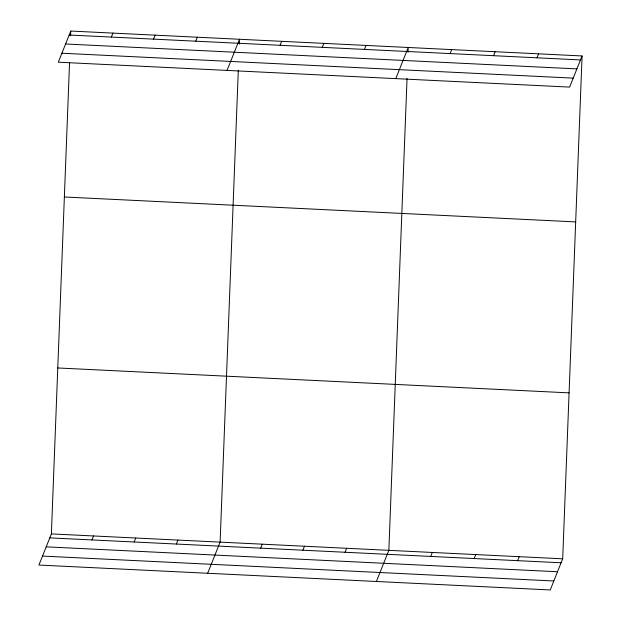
<?xml version="1.0" encoding="UTF-8"?>
<svg xmlns="http://www.w3.org/2000/svg" width="621" height="621" viewBox="0 0 621 621"><rect width="100%" height="100%" fill="white"/><g stroke="black" fill="none" stroke-linecap="round" stroke-linejoin="round"><path stroke-width="0.93" d="M582.079 55.952L569.62 87.095L58.312 62.193L70.763 31.05L582.079 55.952L562.688 558.807L550.237 589.95L38.921 565.048L51.38 533.905L69.536 62.884M70.577 35.871L70.763 31.05M238.309 70.142L220.113 542.125L207.655 573.261M239.31 44.091L239.496 39.27L227.045 70.406M407.042 78.362L388.847 550.346L376.388 581.481M408.044 52.311L408.23 47.491L395.779 78.626M111.361 37.081L112.944 33.107M153.542 39.131L155.134 35.156M195.724 41.188L197.315 37.213M280.094 45.294L281.678 41.32M91.97 539.936L93.561 535.962M322.276 47.351L323.867 43.377M134.152 541.986L135.743 538.019M364.457 49.408L366.048 45.434M176.341 544.043L177.924 540.068M450.101 53.577L451.692 49.602M260.704 548.157L262.295 544.182M493.563 55.696L495.154 51.722M302.885 550.206L304.476 546.232M537.025 57.815L538.617 53.841M345.074 552.263L346.658 548.289M430.718 556.432L432.309 552.457M474.18 558.551L475.771 554.576M517.642 560.67L519.234 556.695M69.172 35.024L580.488 59.927M65.585 43.99L576.901 68.892M61.89 53.227L573.206 78.13M64.367 196.989L575.683 221.899M57.776 367.966L569.092 392.868M51.38 533.905L562.688 558.807M49.789 537.879L561.105 562.781M46.202 546.845L557.518 571.747M42.507 556.082L553.823 580.984"/></g></svg>
